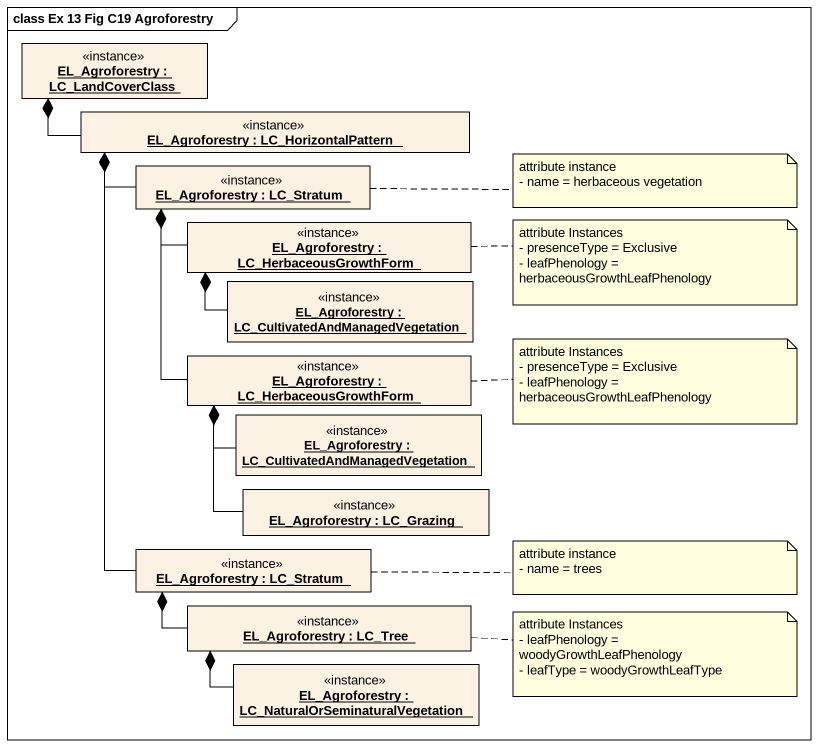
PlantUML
@startuml
mainframe class Ex 13 Fig C19 Agroforestry
hide circle
hide empty members
object "EL_Agroforestry : LC_LandCoverClass" as EL_Agroforestry <<instance>> #FCF2E3
object "EL_Agroforestry : LC_HorizontalPattern" as EL_Agroforestry_2 <<instance>> #FCF2E3
object "EL_Agroforestry : LC_Stratum" as EL_Agroforestry_3 <<instance>> #FCF2E3
object "EL_Agroforestry : LC_HerbaceousGrowthForm" as EL_Agroforestry_4 <<instance>> #FCF2E3
object "EL_Agroforestry : LC_CultivatedAndManagedVegetation" as EL_Agroforestry_5 <<instance>> #FCF2E3
object "EL_Agroforestry : LC_HerbaceousGrowthForm" as EL_Agroforestry_6 <<instance>> #FCF2E3
object "EL_Agroforestry : LC_CultivatedAndManagedVegetation" as EL_Agroforestry_7 <<instance>> #FCF2E3
object "EL_Agroforestry : LC_Grazing" as EL_Agroforestry_8 <<instance>> #FCF2E3
object "EL_Agroforestry : LC_Stratum" as EL_Agroforestry_9 <<instance>> #FCF2E3
object "EL_Agroforestry : LC_Tree" as EL_Agroforestry_10 <<instance>> #FCF2E3
object "EL_Agroforestry : LC_NaturalOrSeminaturalVegetation" as EL_Agroforestry_11 <<instance>> #FCF2E3
EL_Agroforestry_2 -left-* EL_Agroforestry
EL_Agroforestry_3 -up-* EL_Agroforestry_2
EL_Agroforestry_4 -up-* EL_Agroforestry_3
EL_Agroforestry_5 -up-* EL_Agroforestry_4
EL_Agroforestry_6 -up-* EL_Agroforestry_3
EL_Agroforestry_7 -up-* EL_Agroforestry_6
EL_Agroforestry_8 -up-* EL_Agroforestry_6
EL_Agroforestry_9 -up-* EL_Agroforestry_2
EL_Agroforestry_10 -up-* EL_Agroforestry_9
EL_Agroforestry_11 -up-* EL_Agroforestry_10
note right of EL_Agroforestry_3
  attribute instance
  - name = herbaceous vegetation
end note
note right of EL_Agroforestry_4
  attribute Instances
  - presenceType = Exclusive
  - leafPhenology = herbaceousGrowthLeafPhenology
end note
note right of EL_Agroforestry_6
  attribute Instances
  - presenceType = Exclusive
  - leafPhenology = herbaceousGrowthLeafPhenology
end note
note right of EL_Agroforestry_9
  attribute instance
  - name = trees
end note
note right of EL_Agroforestry_10
  attribute Instances
  - leafPhenology = woodyGrowthLeafPhenology
  - leafType = woodyGrowthLeafType
end note
@enduml
